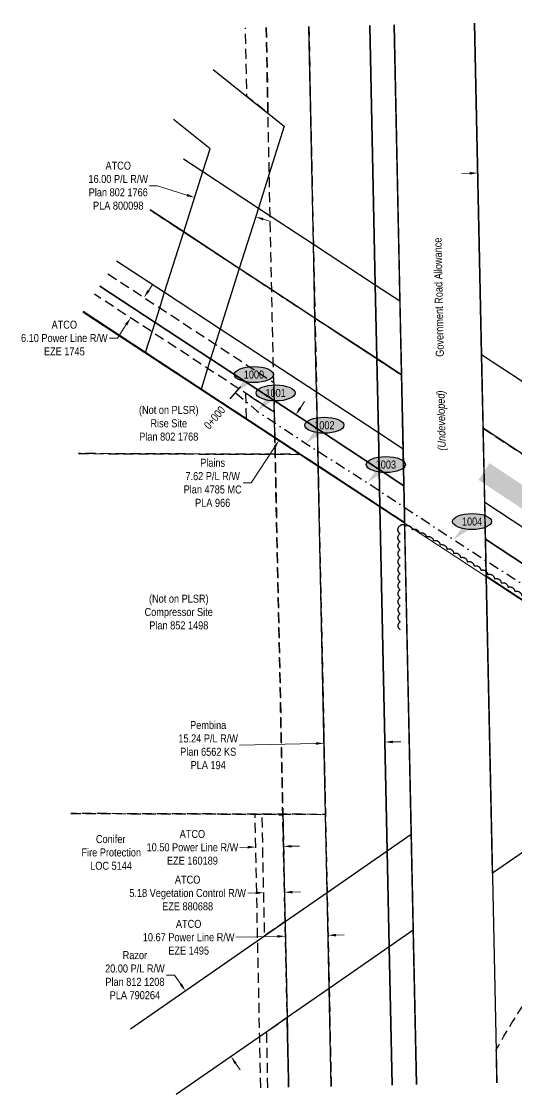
# Model space of a CAD drawing. Extents: x 595131 to 599052, y 6046741 to 6049953.
# Drawn here: x 597248 to 597867, y 6047467 to 6048808 of the extents above; entities that cross this region are included whole.
import ezdxf
from ezdxf.enums import TextEntityAlignment as Align

# ---------------------------------------------------------------- set-up
doc = ezdxf.new("R2010")
doc.units = 0
doc.header["$LTSCALE"] = 5
doc.header["$PDSIZE"] = 0.5
for name, pattern in [('0', [1, 1, 0]), ('DASHDOT', [25.4, 12.7, -6.35, 0, -6.35]), ('foc-ACCESSROAD', [3.75, 2.5, -1.25]), ('foc-FLOWLINE', [3.75, 2.5, -1.25])]:
    doc.linetypes.add(name, pattern=pattern)
doc.layers.get('Defpoints').update_dxf_attribs({"color": 9})
for name, color, linetype in [('AS-PIPE-UG-CLIENT HIGH PRESSURE', 240, 'DASHDOT'), ('AS-ROADS', 254, 'Continuous'), ('C-EZE', 13, 'foc-FLOWLINE'), ('C-RW', 13, 'Continuous'), ('CHAINAGE', 201, 'Continuous'), ('CHAINAGE-T', 201, 'Continuous'), ('F-AR', 190, 'foc-ACCESSROAD'), ('F-EZE', 190, 'foc-FLOWLINE'), ('F-RW', 190, 'Continuous'), ('F-WS', 190, 'foc-ACCESSROAD'), ('L-ROAD-T', 7, 'Continuous'), ('L-SEC', 7, 'Continuous'), ('P-ELEVATION', 7, 'Continuous'), ('T-BUSH', 110, '0')]:
    doc.layers.add(name, color=color, linetype=linetype)
doc.layers.add('AS-TELUS-ATCO PIPELINES', color=7, linetype='foc-TEL', lineweight=9, true_color=0xff9c38)
for name, color, linetype, lineweight in [('C-EZE-T', 13, 'Continuous', 9), ('C-RW-T', 13, 'Continuous', 9), ('F-AR-T', 190, 'Continuous', 9), ('F-RW-T', 190, 'Continuous', 9), ('F-WS-T', 190, 'Continuous', 9), ('T-TEXT', 48, 'Continuous', 18)]:
    doc.layers.add(name, color=color, linetype=linetype, lineweight=lineweight)
doc.styles.add('175L', font='', dxfattribs={"height": 20})
doc.styles.add('80', font='', dxfattribs={"height": 10})
doc.styles.add('80CG', font='', dxfattribs={"height": 10})
doc.styles.add('80L', font='', dxfattribs={"height": 10})
doc.styles.add('80LS', font='', dxfattribs={"height": 10})
doc.styles.add('foc-LtypeFont', font='', dxfattribs={"height": 7.35})
doc.styles.get('175L').set_extended_font_data('Arial Narrow')
doc.styles.get('80').set_extended_font_data('Arial Narrow')
doc.styles.get('80CG').set_extended_font_data('Arial Narrow')
doc.styles.get('80L').set_extended_font_data('Arial Narrow')
doc.styles.get('80LS').set_extended_font_data('Arial Narrow', italic=True)
doc.styles.get('foc-LtypeFont').set_extended_font_data('Arial Narrow')
doc.linetypes.add('foc-TEL', pattern='A,2,-1,["T",foc-LtypeFont,S=0.2,R=0,X=-0.425,Y=-0.75],-1.24,8', length=12.24)
doc.dimstyles.new('Compass 5 000', dxfattribs={"dimscale": 5, "dimtxt": 9, "dimasz": 2, "dimexe": 0.2, "dimexo": 0.0625, "dimgap": 0.5, "dimtad": 0, "dimtih": 1, "dimtoh": 1, "dimzin": 0, "dimdsep": 46, "dimtxsty": '80CG', "dimcen": 0.1, "dimse1": 1, "dimse2": 1, "dimclrd": 256, "dimclrt": 256, "dimaunit": 1, "dimadec": 4, "dimazin": 0, "dimtfac": 0.06, "dimtofl": 0, "dimtmove": 0, "dimatfit": 1, "dimfxl": 0.2, "dimtolj": 1, "dimtzin": 0, "dimlwd": -1, "dimarcsym": 0})

# ---------------------------------------------------------------- blocks, each defined once
blk = doc.blocks.new('*D587')
at = {"layer": 'C-EZE-T', "transparency": 16777216}
for p, q in [((597531, 6047776.6), (597521, 6047776.4)), ((597585.7, 6047777.8), (597595.7, 6047778))]:
    blk.add_line(p, q, dxfattribs=at)
for points in [[(597531, 6047778.3), (597531.1, 6047774.9), (597541, 6047776.8)], [(597585.7, 6047779.4), (597585.8, 6047776.1), (597575.7, 6047777.6)]]:
    blk.add_solid(points, dxfattribs=at)
at = {"layer": 'Defpoints', "color": 0, "transparency": 16777216}
for p in [(597541, 6047776.8), (597541.2, 6047767.1), (597575.9, 6047767.8)]:
    blk.add_point(p, dxfattribs=at)
at = {"layer": 'C-EZE-T', "transparency": 16777216, "insert": (597461.9, 6047776.4), "char_height": 10, "attachment_point": 5, "style": '80CG', "bg_fill": 3, "box_fill_scale": 1.1, "bg_fill_color": 256, "bg_fill_true_color": 13158600, "bg_fill_transparency": 0}
blk.add_mtext('\\A1;ATCO\\P10.50 Power Line R/W\\PEZE 160189', dxfattribs=at)
blk = doc.blocks.new('*D593')
at = {"layer": 'Defpoints', "color": 0, "transparency": 16777216}
for p in [(597479.6, 6048390.1), (597458.6, 6048358.3), (597570.2, 6048285)]:
    blk.add_point(p, dxfattribs=at)
at = {"layer": 'F-RW-T', "transparency": 16777216}
for p, q in [((597596.6, 6048325.3), (597602.1, 6048333.6)), ((597564.7, 6048276.7), (597535.3, 6048231.9)), ((597535.3, 6048231.9), (597525.3, 6048231.9))]:
    blk.add_line(p, q, dxfattribs=at)
for points in [[(597595.2, 6048326.2), (597598, 6048324.3), (597591.1, 6048316.9)], [(597563.4, 6048277.6), (597566.1, 6048275.8), (597570.2, 6048285)]]:
    blk.add_solid(points, dxfattribs=at)
at = {"layer": 'F-RW-T', "transparency": 16777216, "insert": (597487.2, 6048231.9), "char_height": 10, "attachment_point": 5, "style": '80CG'}
blk.add_mtext('\\A1;Plains\\P7.62 P/L R/W\\PPlan 4785 MC\\PPLA 966', dxfattribs=at)
blk = doc.blocks.new('*D594')
at = {"layer": 'C-EZE-T', "transparency": 16777216}
for p, q in [((597406.9, 6048471.9), (597412.3, 6048480.2)), ((597379.2, 6048429.7), (597368.1, 6048412.8)), ((597368.1, 6048412.8), (597358.1, 6048412.8))]:
    blk.add_line(p, q, dxfattribs=at)
for points in [[(597405.5, 6048472.8), (597408.3, 6048471), (597401.4, 6048463.5)], [(597377.8, 6048430.6), (597380.6, 6048428.7), (597384.7, 6048438)]]:
    blk.add_solid(points, dxfattribs=at)
at = {"layer": 'Defpoints', "color": 0, "transparency": 16777216}
for p in [(597397.1, 6048466.4), (597380.3, 6048440.8), (597384.7, 6048438)]:
    blk.add_point(p, dxfattribs=at)
at = {"layer": 'C-EZE-T', "transparency": 16777216, "insert": (597301.8, 6048412.8), "char_height": 10, "attachment_point": 5, "style": '80CG'}
blk.add_mtext('\\A1;ATCO\\P6.10 Power Line R/W\\PEZE 1745', dxfattribs=at)
blk = doc.blocks.new('*D595')
at = {"layer": 'C-EZE-T', "transparency": 16777216}
for p, q in [((597541, 6047719.5), (597531, 6047719.3)), ((597586.9, 6047720.5), (597596.9, 6047720.7))]:
    blk.add_line(p, q, dxfattribs=at)
for points in [[(597541, 6047721.2), (597541.1, 6047717.8), (597551, 6047719.7)], [(597586.9, 6047722.1), (597587, 6047718.8), (597576.9, 6047720.3)]]:
    blk.add_solid(points, dxfattribs=at)
at = {"layer": 'Defpoints', "color": 0, "transparency": 16777216}
for p in [(597550.8, 6047731.7), (597576.7, 6047732.3), (597551, 6047719.7)]:
    blk.add_point(p, dxfattribs=at)
at = {"layer": 'C-EZE-T', "transparency": 16777216, "insert": (597455.9, 6047719.3), "char_height": 10, "attachment_point": 5, "style": '80CG'}
blk.add_mtext('\\A1;ATCO\\P5.18 Vegetation Control R/W\\PEZE 880688', dxfattribs=at)
blk = doc.blocks.new('*D596')
at = {"layer": 'C-EZE-T', "transparency": 16777216}
for p, q in [((597568.1, 6047665.1), (597516.3, 6047664)), ((597641.4, 6047666.7), (597651.4, 6047666.9))]:
    blk.add_line(p, q, dxfattribs=at)
for points in [[(597568.1, 6047666.8), (597568.1, 6047663.5), (597578.1, 6047665.3)], [(597641.4, 6047668.3), (597641.5, 6047665), (597631.4, 6047666.5)]]:
    blk.add_solid(points, dxfattribs=at)
at = {"layer": 'Defpoints', "color": 0, "transparency": 16777216}
for p in [(597577.6, 6047687.3), (597631, 6047688.4), (597578.1, 6047665.3)]:
    blk.add_point(p, dxfattribs=at)
at = {"layer": 'C-EZE-T', "transparency": 16777216, "insert": (597457.2, 6047664), "char_height": 10, "attachment_point": 5, "style": '80CG'}
blk.add_mtext('\\A1;ATCO\\P10.67 Power Line R/W \\PEZE 1495', dxfattribs=at)
blk = doc.blocks.new('*D597')
at = {"layer": 'Defpoints', "color": 0, "transparency": 16777216}
for p in [(597453.1, 6047597.1), (597446.8, 6047592.7), (597503.8, 6047510.6)]:
    blk.add_point(p, dxfattribs=at)
at = {"layer": 'F-RW-T', "transparency": 16777216}
for p, q in [((597439.6, 6047616.6), (597429.6, 6047616.6)), ((597447.4, 6047605.3), (597439.6, 6047616.6)), ((597515.8, 6047506.8), (597521.5, 6047498.5))]:
    blk.add_line(p, q, dxfattribs=at)
for points in [[(597448.8, 6047606.3), (597446, 6047604.4), (597453.1, 6047597.1)], [(597517.1, 6047507.7), (597514.4, 6047505.8), (597510.1, 6047515)]]:
    blk.add_solid(points, dxfattribs=at)
at = {"layer": 'F-RW-T', "transparency": 16777216, "insert": (597390, 6047616.6), "char_height": 10, "attachment_point": 5, "style": '80CG'}
blk.add_mtext('\\A1;Razor\\P20.00 P/L R/W\\PPlan 812 1208\\PPLA 790264', dxfattribs=at)
blk = doc.blocks.new('*D598')
at = {"layer": 'Defpoints', "color": 0, "transparency": 16777216}
for p in [(597626.3, 6047906.4), (597634.1, 6047537.6), (597710.3, 6047539.2)]:
    blk.add_point(p, dxfattribs=at)
at = {"layer": 'F-RW-T', "transparency": 16777216}
for p, q in [((597616.3, 6047906.1), (597520.7, 6047904.1)), ((597712.5, 6047908.2), (597722.5, 6047908.4))]:
    blk.add_line(p, q, dxfattribs=at)
for points in [[(597616.3, 6047907.8), (597616.4, 6047904.5), (597626.3, 6047906.4)], [(597712.4, 6047909.8), (597712.5, 6047906.5), (597702.5, 6047908)]]:
    blk.add_solid(points, dxfattribs=at)
at = {"layer": 'F-RW-T', "transparency": 16777216, "insert": (597481.6, 6047904.1), "char_height": 10, "attachment_point": 5, "style": '80CG'}
blk.add_mtext('\\A1;Pembina\\P15.24 P/L R/W\\PPlan 6562 KS\\PPLA 194', dxfattribs=at)
blk = doc.blocks.new('*D604')
at = {"layer": 'Defpoints', "color": 0, "transparency": 16777216}
for p in [(597918.4, 6048621.1), (597819, 6048595.3), (597918.9, 6048597.4)]:
    blk.add_point(p, dxfattribs=at)
at = {"layer": 'F-RW-T', "transparency": 16777216}
for p, q in [((597928.4, 6048621.3), (598258.9, 6048628.3)), ((597808.5, 6048618.8), (597798.5, 6048618.6))]:
    blk.add_line(p, q, dxfattribs=at)
for points in [[(597808.5, 6048620.4), (597808.5, 6048617.1), (597818.5, 6048619)], [(597928.4, 6048623), (597928.5, 6048619.6), (597918.4, 6048621.1)]]:
    blk.add_solid(points, dxfattribs=at)
at = {"layer": 'F-RW-T', "transparency": 16777216, "insert": (598298.4, 6048628.3), "char_height": 10, "attachment_point": 5, "style": '80CG'}
blk.add_mtext('\\A1;Razor\\P20.00 P/L R/W\\PPlan 812 1208\\PPLA 790264', dxfattribs=at)
blk = doc.blocks.new('*U610')
at = {"layer": 'P-ELEVATION'}
h = blk.add_hatch(color=111, dxfattribs=at)
h.dxf.hatch_style = 1
edge = h.paths.add_edge_path()
edge.add_ellipse((0, 0), major_axis=(-24.4, 0), ratio=0.410256, start_angle=0, end_angle=360)
at = {"layer": 'P-ELEVATION', "color": 7, "flags": 128}
blk.add_lwpolyline([(0, 0, 12.5, 0, 0), (-23.1, -22.7, 0, 0, 0)], format="xyseb", dxfattribs=at)
at = {"layer": 'P-ELEVATION', "color": 7}
blk.add_ellipse((0, 0), major_axis=(-24.4, 0), ratio=0.410256, dxfattribs=at)
at = {"layer": 'P-ELEVATION', "style": '80'}
blk.add_attdef('ELEVATION', text='', height=10, dxfattribs=at).set_placement((0, 0), align=Align.MIDDLE_CENTER)
blk = doc.blocks.new('*D623')
at = {"layer": 'C-RW-T', "transparency": 16777216}
for p, q in [((597418.2, 6048603.2), (597408.2, 6048603.2)), ((597455.1, 6048591.5), (597418.2, 6048603.2)), ((597550.4, 6048561.3), (597560, 6048558.3))]:
    blk.add_line(p, q, dxfattribs=at)
for points in [[(597455.6, 6048593.1), (597454.6, 6048589.9), (597464.7, 6048588.5)], [(597550.9, 6048562.9), (597549.9, 6048559.7), (597540.9, 6048564.3)]]:
    blk.add_solid(points, dxfattribs=at)
at = {"layer": 'Defpoints', "color": 0, "transparency": 16777216}
for p in [(597464.7, 6048588.5), (597459.6, 6048572.5), (597535.8, 6048548.4)]:
    blk.add_point(p, dxfattribs=at)
at = {"layer": 'C-RW-T', "transparency": 16777216, "insert": (597369.2, 6048603.2), "char_height": 10, "attachment_point": 5, "style": '80CG'}
blk.add_mtext('\\A1;ATCO\\P16.00 P/L R/W\\PPlan 802 1766\\PPLA 800098', dxfattribs=at)

msp = doc.modelspace()

# ---------------------------------------------------------------- linework, layer by layer
at = {"layer": 'AS-ROADS', "const_width": 24.989, "flags": 128}
msp.add_lwpolyline([(597826.381, 6048245.962), (598302.141, 6047931.628), (598358.801, 6047909.618), (598421.411, 6047889.168), (598490.091, 6047874.918), (598547.281, 6047867.833), (599039.544, 6047825.329)], dxfattribs=at)
at = {"layer": 'C-EZE', "flags": 128}
for points in [[(597554.077, 6048800.822), (597556.341, 6048693.818), (597529.977, 6048714.833), (597528.173, 6048800.275)], [(597582.102, 6047476.507), (597580.259, 6047563.67), (597579.51, 6047599.011), (597577.718, 6047683.563), (597576.97, 6047718.898), (597574.894, 6047816.895), (597565.688, 6048251.891), (597564.918, 6048288.517), (597564.242, 6048320.304), (597563.936, 6048334.754), (597563.735, 6048344.279), (597563.462, 6048357.282), (597562.961, 6048380.908), (597561.778, 6048436.66), (597561.004, 6048473.278), (597559.825, 6048529.047), (597559.05, 6048565.677), (597557.941, 6048618.13), (597556.341, 6048693.818), (597554.077, 6048800.822)], [(597607.389, 6048801.948), (597613.141, 6048530.174), (597615.094, 6048437.779), (597617.053, 6048345.403), (597618.029, 6048299.251), (597619.006, 6048253.014), (597628.221, 6047817.584), (597630.285, 6047720.028), (597632.823, 6047600.141), (597635.416, 6047477.635)], [(597356.359, 6048493.035), (597420.992, 6048450.668), (597490.449, 6048405.142), (597563.462, 6048357.282), (597563.735, 6048344.279), (597563.936, 6048334.754), (597564.242, 6048320.304), (597480.881, 6048374.948), (597411.422, 6048420.473), (597339.624, 6048467.537)], [(597547.372, 6047475.771), (597546.019, 6047539.916), (597543.491, 6047659.818), (597540.156, 6047817.894), (597548.957, 6047817.861), (597574.89, 6047817.113), (597576.97, 6047718.898), (597577.718, 6047683.563), (597579.51, 6047599.011), (597580.259, 6047563.67), (597582.102, 6047476.507)], [(597556.197, 6047475.958), (597554.716, 6047545.949), (597580.259, 6047563.67), (597582.102, 6047476.507)]]:
    msp.add_lwpolyline(points, dxfattribs=at)
at = {"layer": 'C-EZE', "linetype": '0', "flags": 128}
msp.add_lwpolyline([(597408.909, 6048573.098), (597451.026, 6048545.455), (597520.469, 6048499.882), (597561.004, 6048473.278), (597615.094, 6048437.779), (597692.349, 6048387.076), (597723.254, 6048366.796), (597725.209, 6048274.419), (597726.185, 6048228.265), (597727.165, 6048182.028), (597696.259, 6048202.311), (597619.006, 6048253.014), (597596.972, 6048267.475), (597564.918, 6048288.517), (597472.676, 6048349.058), (597403.233, 6048394.635), (597325.371, 6048445.822)], dxfattribs=at)
at = {"layer": 'C-EZE', "flags": 128}
for points in [[(597564.242, 6048320.304), (597564.918, 6048288.517), (597529.424, 6048311.813), (597528.757, 6048343.565), (597564.242, 6048320.304)], [(597574.894, 6047816.895), (597576.97, 6047718.898), (597577.718, 6047683.563), (597552.174, 6047665.842), (597548.957, 6047817.861), (597574.894, 6047816.895)]]:
    msp.add_lwpolyline(points, close=True, dxfattribs=at)
at = {"layer": 'C-RW', "flags": 128}
for points in [[(597488.011, 6048748.282), (597529.977, 6048714.833), (597556.341, 6048693.818), (597576.765, 6048677.539), (597557.941, 6048618.13), (597544.371, 6048575.309), (597520.469, 6048499.882), (597496.575, 6048424.477), (597490.449, 6048405.142), (597484.639, 6048386.801), (597480.881, 6048374.948), (597472.676, 6048349.058), (597403.233, 6048394.635), (597411.422, 6048420.473), (597415.197, 6048432.381), (597420.992, 6048450.668), (597427.134, 6048470.047), (597451.026, 6048545.455), (597474.933, 6048620.886), (597483.929, 6048649.279), (597438.171, 6048685.751)], [(597367.12, 6048509.431), (597427.134, 6048470.047), (597496.575, 6048424.477), (597562.961, 6048380.908), (597617.053, 6048345.403), (597694.289, 6048294.698), (597725.209, 6048274.419), (597726.185, 6048228.265), (597695.263, 6048248.562), (597618.029, 6048299.251), (597563.936, 6048334.754), (597484.639, 6048386.801), (597415.197, 6048432.381), (597346.25, 6048477.633)], [(597929.569, 6048094.74), (597828.167, 6048161.385), (597827.189, 6048207.539), (597928.59, 6048140.927)]]:
    msp.add_lwpolyline(points, dxfattribs=at)
at = {"layer": 'CHAINAGE'}
msp.add_line((597509.269, 6048336.855), (597522.213, 6048352.091), dxfattribs=at)
at = {"layer": 'F-AR', "flags": 128}
for points in [[(597325.371, 6048445.822), (597403.233, 6048394.635), (597472.676, 6048349.058), (597564.918, 6048288.517), (597565.688, 6048251.891), (597574.894, 6047816.895), (597576.97, 6047718.898), (597577.718, 6047683.563), (597579.51, 6047599.011), (597580.259, 6047563.67), (597582.102, 6047476.507)], [(597842.547, 6047482.021), (597841.671, 6047523.38), (597844.812, 6047529.063), (597848.004, 6047534.713), (597851.239, 6047540.34), (597854.528, 6047545.939), (597857.861, 6047551.51), (597861.245, 6047557.05), (597864.673, 6047562.562), (597868.152, 6047568.043), (597871.677, 6047573.497), (597875.245, 6047578.915), (597878.864, 6047584.306), (597882.529, 6047589.665), (597886.238, 6047594.993), (597889.992, 6047600.289), (597893.793, 6047605.551), (597897.638, 6047610.781), (597901.528, 6047615.977), (597905.464, 6047621.141), (597909.443, 6047626.27), (597913.466, 6047631.363), (597917.534, 6047636.423), (597921.644, 6047641.45), (597925.796, 6047646.439), (597929.992, 6047651.39), (597934.23, 6047656.308), (597938.541, 6047661.19), (597942.834, 6047666.03), (597947.198, 6047670.838), (597951.601, 6047675.605), (597956.049, 6047680.335), (597960.534, 6047685.026), (597965.058, 6047689.682), (597969.626, 6047694.295), (597974.234, 6047698.867), (597978.876, 6047703.406), (597983.561, 6047707.897), (597988.284, 6047712.352), (597993.044, 6047716.765), (597997.842, 6047721.14), (598002.678, 6047725.471), (598007.551, 6047729.762), (598012.46, 6047734.009), (598017.403, 6047738.214), (598022.387, 6047742.376), (598027.403, 6047746.494), (598032.455, 6047750.571), (598037.542, 6047754.604), (598042.665, 6047758.59), (598047.82, 6047762.534), (598053.01, 6047766.435), (598058.232, 6047770.291), (598063.488, 6047774.1), (598068.777, 6047777.868), (598074.095, 6047781.585), (598079.451, 6047785.256), (598084.832, 6047788.885), (598090.522, 6047792.47), (598095.693, 6047795.998), (598101.166, 6047799.485), (598179.754, 6047847.36), (598209.214, 6047865.308), (598229.644, 6047851.884), (598325.078, 6047789.162), (598334.334, 6047783.085), (598346.902, 6047774.831), (598348.728, 6047773.63), (598270.063, 6047725.686), (598232.796, 6047702.973), (598197.495, 6047681.473), (598192.982, 6047678.792), (598188.496, 6047676.068), (598183.819, 6047673.301), (598179.592, 6047670.508), (598175.203, 6047667.327), (598170.793, 6047664.738), (598166.422, 6047661.881), (598162.085, 6047658.928), (598157.769, 6047655.939), (598153.481, 6047652.915), (598149.221, 6047649.848), (598144.986, 6047646.746), (598140.78, 6047643.608), (598136.597, 6047640.435), (598132.446, 6047637.228), (598128.323, 6047633.981), (598124.227, 6047630.698), (598120.159, 6047627.38), (598116.12, 6047624.028), (598112.111, 6047620.643), (598108.134, 6047617.22), (598104.185, 6047613.761), (598100.26, 6047610.339), (598096.375, 6047606.748), (598094.894, 6047605.381), (598092.518, 6047603.191), (598088.69, 6047599.599), (598084.895, 6047595.975), (598081.131, 6047592.315), (598077.397, 6047588.628), (598073.698, 6047584.905), (598070.03, 6047581.151), (598066.397, 6047577.361), (598062.797, 6047573.547), (598059.227, 6047569.698), (598055.692, 6047565.817), (598052.19, 6047561.908), (598048.722, 6047557.968), (598045.293, 6047553.996), (598041.893, 6047549.995), (598038.532, 6047545.968), (598035.203, 6047541.908), (598031.911, 6047537.82), (598028.654, 6047533.705), (598025.433, 6047529.561), (598022.249, 6047525.39), (598019.1, 6047521.191), (598015.987, 6047516.967), (598012.912, 6047512.712), (598009.875, 6047508.432), (598006.874, 6047504.125), (598003.909, 6047499.793), (598000.984, 6047495.436), (597998.096, 6047491.055), (597995.249, 6047486.647), (597994.353, 6047485.235)]]:
    msp.add_lwpolyline(points, dxfattribs=at)
at = {"layer": 'F-EZE'}
msp.add_lwpolyline([(597930.545, 6048048.478), (597829.147, 6048115.133), (597828.167, 6048161.385), (597827.189, 6048207.539), (597825.232, 6048300.002), (597926.631, 6048233.354)], dxfattribs=at)
at = {"layer": 'F-RW', "flags": 128}
for points in [[(597711.551, 6047479.247), (597707.888, 6047652.23), (597705.352, 6047772.119), (597696.259, 6048202.311), (597695.263, 6048248.562), (597694.289, 6048294.698), (597692.349, 6048387.076), (597690.375, 6048479.47), (597683.518, 6048803.555)], [(597683.518, 6048803.555), (597690.375, 6048479.47), (597692.349, 6048387.076), (597694.289, 6048294.698), (597695.263, 6048248.562), (597696.259, 6048202.311), (597705.352, 6047772.119), (597707.888, 6047652.23), (597711.551, 6047479.247)], [(597713.998, 6048804.199), (597721.301, 6048459.188), (597723.256, 6048366.796), (597725.211, 6048274.419), (597726.187, 6048228.265), (597727.167, 6048182.028), (597735.401, 6047792.96), (597737.938, 6047673.062), (597742.026, 6047479.893)], [(597914.462, 6048808.432), (597924.678, 6048325.789), (597926.631, 6048233.354), (597928.59, 6048140.927), (597929.569, 6048094.74), (597930.545, 6048048.478), (597935.545, 6047812.204), (597836.997, 6047744.236), (597829.147, 6048115.133), (597828.167, 6048161.385), (597827.191, 6048207.539), (597825.234, 6048300.002), (597823.277, 6048392.441), (597814.517, 6048806.322)], [(597635.416, 6047477.635), (597632.823, 6047600.141), (597630.285, 6047720.028), (597628.221, 6047817.584), (597619.006, 6048253.014), (597618.029, 6048299.251), (597617.053, 6048345.403), (597615.094, 6048437.779), (597613.141, 6048530.174), (597607.389, 6048801.948)], [(597450.71, 6048636.784), (597474.933, 6048620.886), (597544.371, 6048575.309), (597559.05, 6048565.677), (597613.141, 6048530.174), (597690.375, 6048479.47), (597721.298, 6048459.188), (597723.254, 6048366.796), (597692.349, 6048387.076), (597615.094, 6048437.779), (597561.004, 6048473.278), (597520.469, 6048499.882), (597451.026, 6048545.455), (597408.909, 6048573.098)], [(597346.25, 6048477.633), (597415.197, 6048432.381), (597484.639, 6048386.801), (597563.936, 6048334.754), (597618.029, 6048299.251), (597695.263, 6048248.562), (597726.185, 6048228.265), (597727.165, 6048182.028), (597696.259, 6048202.311), (597619.006, 6048253.014), (597596.972, 6048267.475), (597564.918, 6048288.517), (597472.676, 6048349.058), (597403.233, 6048394.635), (597325.371, 6048445.822)], [(597926.631, 6048233.354), (597825.232, 6048300.002), (597823.277, 6048392.441), (597924.678, 6048325.789)], [(597930.545, 6048048.478), (597829.147, 6048115.133), (597828.167, 6048161.385), (597929.569, 6048094.74)], [(597384.66, 6047549.622), (597552.174, 6047665.842), (597577.718, 6047683.563), (597630.285, 6047720.028), (597705.352, 6047772.119), (597735.401, 6047792.96), (597737.938, 6047673.062), (597707.888, 6047652.23), (597632.823, 6047600.141), (597580.259, 6047563.67), (597554.716, 6047545.949), (597441.632, 6047467.499)]]:
    msp.add_lwpolyline(points, dxfattribs=at)
at = {"layer": 'F-WS'}
for p, q in [((597325.334, 6048445.766), (597596.972, 6048267.475)), ((597309.767, 6047818.7), (597628.221, 6047817.583))]:
    msp.add_line(p, q, dxfattribs=at)
at = {"layer": 'F-WS', "flags": 128}
for points in [[(597325.334, 6048445.766), (597596.972, 6048267.475), (597319.713, 6048268.451)], [(597319.713, 6048268.451), (597596.976, 6048267.478), (597619.006, 6048253.014), (597628.221, 6047817.584), (597309.767, 6047818.7)]]:
    msp.add_lwpolyline(points, dxfattribs=at)
at = {"layer": 'L-SEC'}
for points in [[(597742.026, 6047479.893), (597714.001, 6048804.199)], [(597814.521, 6048806.322), (597842.549, 6047482.021)]]:
    msp.add_lwpolyline(points, dxfattribs=at)
at = {"layer": 'T-BUSH', "flags": 128}
msp.add_lwpolyline([(597721.675, 6048048.331, -0.52056705), (597721.65, 6048058.326, -0.52056705), (597721.625, 6048068.322, -0.52056705), (597721.6, 6048078.317, -0.52056705), (597721.575, 6048088.313, -0.52056705), (597721.55, 6048098.308, -0.52056705), (597721.525, 6048108.304, -0.52056705), (597721.5, 6048118.3, -0.52056705), (597721.475, 6048128.295, -0.52056705), (597721.449, 6048138.291, -0.52056705), (597721.424, 6048148.286, -0.52056705), (597721.399, 6048158.282, -0.52056705), (597721.374, 6048168.277, -0.52056705), (597721.349, 6048178.273, -0.52056705), (597727.567, 6048178.044, -0.52056705), (597736.447, 6048173.455, -0.52056705), (597745.327, 6048168.866, -0.52056705), (597754.206, 6048164.276, -0.52056705), (597762.979, 6048159.499, -0.52056705), (597771.463, 6048154.213, -0.52056705), (597779.947, 6048148.928, -0.52056705), (597788.431, 6048143.642, -0.52056705), (597796.915, 6048138.357, -0.52056705), (597805.398, 6048133.072, -0.52056705), (597813.882, 6048127.786, -0.52056705), (597822.366, 6048122.501, -0.52056705), (597830.85, 6048117.215, -0.52056705), (597839.334, 6048111.93, -0.52056705), (597847.818, 6048106.645, -0.52056705), (597856.302, 6048101.359, -0.52056705), (597864.786, 6048096.074, -0.52056705), (597873.27, 6048090.788, -0.52056705), (597881.754, 6048085.503, -0.52056705), (597890.238, 6048080.218, -0.52056705), (597898.721, 6048074.932, -0.52056705), (597907.205, 6048069.647, -0.52056705), (597915.689, 6048064.361, -0.52056705), (597917.737, 6048055.411, -0.52056705), (597917.955, 6048045.418, -0.52056705), (597918.172, 6048035.424, -0.52056705), (597918.39, 6048025.431, -0.52056705), (597918.607, 6048015.438, -0.52056705), (597918.824, 6048005.445, -0.52056705), (597919.042, 6047995.451, -0.52056705), (597919.259, 6047985.458, -0.52056705), (597919.477, 6047975.465, -0.52056705), (597919.694, 6047965.472, -0.52056705), (597919.911, 6047955.478, -0.52056705), (597920.129, 6047945.485, -0.52056705), (597920.346, 6047935.492, -0.52056705), (597920.563, 6047925.499, -0.52056705), (597920.781, 6047915.505, -0.52056705), (597920.998, 6047905.512, -0.52056705), (597921.298, 6047891.733, -0.52056705)], format="xyb", dxfattribs=at)

# ---------------------------------------------------------------- block references
at = {"layer": 'P-ELEVATION', "color": 3, "xscale": 0.99956052, "yscale": 0.99956052, "zscale": 0.99956052}
for p, values in [((597538.793, 6048367.193), {'ELEVATION': '1000'}), ((597565.883, 6048344.178), {'ELEVATION': '1001'}), ((597626.823, 6048303.848), {'ELEVATION': '1002'}), ((597703.618, 6048254.723), {'ELEVATION': '1003'}), ((597811.443, 6048183.558), {'ELEVATION': '1004'})]:
    msp.add_blockref('*U610', p, dxfattribs=at).add_auto_attribs(values)

# ---------------------------------------------------------------- texts
at = {"layer": 'F-WS-T', "insert": (597401.765, 6048092.133), "char_height": 9.99561, "attachment_point": 1, "style": '175L'}
msp.add_mtext_dynamic_manual_height_columns('\\pi5.90348;(Not on PLSR)\\P\\pi0.32271;Compressor Site\\P\\pi6.20348;Plan 852 1498', width=84.87169, gutter_width=500, heights=[0], dxfattribs=at)
at = {"layer": 'L-ROAD-T', "style": '80L'}
msp.add_text('Government Road Allowance', height=10, rotation=91.142191, dxfattribs=at).set_placement((597769.7, 6048463.856), align=Align.MIDDLE_CENTER)
at = {"layer": 'T-TEXT', "style": '80LS'}
msp.add_text('(Undeveloped)', height=10, rotation=91.142191, dxfattribs=at).set_placement((597772.773, 6048309.699), align=Align.MIDDLE_CENTER)

# ---------------------------------------------------------------- dimensions: what is measured, and where the dimension line sits
at = {"layer": 'C-EZE-T', "color": 5}
dim = msp.add_linear_dim(base=(597384.661, 6048438.015), p1=(597397.063, 6048466.354), p2=(597380.343, 6048440.846), angle=236.75521, text='ATCO\\P6.10 Power Line R/W\\PEZE 1745', dimstyle='Compass 5 000', dxfattribs=at)
dim.commit()
dim.dimension.update_dxf_attribs({"geometry": '*D594', "text_midpoint": (597301.767, 6048412.797), "dimtype": 161})
at = {"layer": 'C-RW-T'}
dim = msp.add_linear_dim(base=(597464.661, 6048588.476), p1=(597535.833, 6048548.365), p2=(597459.605, 6048572.524), angle=162.414945, text='ATCO\\P16.00 P/L R/W\\PPlan 802 1766\\PPLA 800098', dimstyle='Compass 5 000', dxfattribs=at)
dim.commit()
dim.dimension.update_dxf_attribs({"geometry": '*D623', "text_midpoint": (597369.159, 6048603.187), "dimtype": 161})
at = {"layer": 'F-RW-T', "color": 5}
for base, p1, p2, angle, picture, middle in [((597918.427, 6048621.098), (597818.987, 6048595.306), (597918.928, 6048597.421), 1.21255, '*D604', (598298.427, 6048628.305)), ((597453.101, 6047597.106), (597503.754, 6047510.595), (597446.777, 6047592.718), 124.752768, '*D597', (597390.031, 6047616.608))]:
    dim = msp.add_linear_dim(base=base, p1=p1, p2=p2, angle=angle, text='Razor\\P20.00 P/L R/W\\PPlan 812 1208\\PPLA 790264', dimstyle='Compass 5 000', dxfattribs=at)
    dim.commit()
    dim.dimension.update_dxf_attribs({"geometry": picture, "text_midpoint": middle, "dimtype": 161})

# ---------------------------------------------------------------- next in the draw order: texts
at = {"layer": 'CHAINAGE-T', "insert": (597485.784, 6048316.594), "char_height": 9.9956, "width": 31.69589, "attachment_point": 2, "rotation": 49.649587, "style": '80L', "bg_fill": 3, "box_fill_scale": 1.1, "bg_fill_color": 256, "bg_fill_transparency": 0}
msp.add_mtext('0+000', dxfattribs=at)

# ---------------------------------------------------------------- next in the draw order: dimensions: what is measured, and where the dimension line sits
at = {"layer": 'C-EZE-T', "color": 5}
dim = msp.add_linear_dim(base=(597541.023, 6047776.82), p1=(597575.934, 6047767.807), p2=(597541.228, 6047767.075), angle=181.208384, text='ATCO\\P10.50 Power Line R/W\\PEZE 160189', dimstyle='Compass 5 000', override={"dimtfill": 1}, dxfattribs=at)
dim.commit()
dim.dimension.update_dxf_attribs({"geometry": '*D587', "text_midpoint": (597461.887, 6047776.399), "dimtype": 161})

# ---------------------------------------------------------------- next in the draw order: linework, layer by layer
at = {"layer": 'AS-PIPE-UG-CLIENT HIGH PRESSURE', "ltscale": 0.2, "flags": 128}
msp.add_lwpolyline([(597515.741, 6048344.473), (597542.831, 6048321.458), (597603.771, 6048281.128), (597680.566, 6048232.003), (597788.391, 6048160.838), (597890.736, 6048094.768), (597964.471, 6048045.703), (598025.966, 6048004.503), (598130.231, 6047935.833), (598219.786, 6047876.743), (598274.686, 6047841.143), (598322.561, 6047808.233), (598411.736, 6047748.788), (598461.771, 6047735.258), (598489.861, 6047728.293), (598521.661, 6047720.103), (598568.156, 6047692.238), (598616.386, 6047660.093), (598669.051, 6047625.338)], dxfattribs=at)
at = {"layer": 'AS-TELUS-ATCO PIPELINES', "flags": 128}
msp.add_lwpolyline([(597325.049, 6048445.332), (598325.078, 6047789.162), (599027.933, 6047725.081)], dxfattribs=at)

# ---------------------------------------------------------------- next in the draw order: texts
at = {"layer": 'F-WS-T', "insert": (597394.704, 6048327.984), "char_height": 9.99561, "attachment_point": 1, "style": '175L'}
msp.add_mtext_dynamic_manual_height_columns('\\pi0.3943;(Not on PLSR)\\P\\pi14.70588;Rise Site\\P\\pi0.69431;Plan 802 1768', width=73.85334, gutter_width=500, heights=[0], dxfattribs=at)

# ---------------------------------------------------------------- next in the draw order: dimensions: what is measured, and where the dimension line sits
at = {"layer": 'C-EZE-T', "color": 5}
dim = msp.add_aligned_dim(p1=(597576.686, 6047732.281), p2=(597550.78, 6047731.733), distance=12.022, text='ATCO\\P5.18 Vegetation Control R/W\\PEZE 880688', dimstyle='Compass 5 000', dxfattribs=at)
dim.commit()
dim.dimension.update_dxf_attribs({"geometry": '*D595', "text_midpoint": (597455.906, 6047719.291)})
dim = msp.add_linear_dim(base=(597578.104, 6047665.339), p1=(597630.954, 6047688.417), p2=(597577.639, 6047687.287), angle=181.213617, text='ATCO\\P10.67 Power Line R/W \\PEZE 1495', dimstyle='Compass 5 000', dxfattribs=at)
dim.commit()
dim.dimension.update_dxf_attribs({"geometry": '*D596', "text_midpoint": (597457.193, 6047664.03), "dimtype": 161})
at = {"layer": 'F-RW-T', "color": 5}
for base, p1, p2, angle, text, picture, middle in [((597570.234, 6048285.029), (597479.551, 6048390.14), (597458.636, 6048358.273), 236.722458, 'Plains\\P7.62 P/L R/W\\PPlan 4785 MC\\PPLA 966', '*D593', (597487.227, 6048231.874)), ((597626.341, 6047906.359), (597710.281, 6047539.227), (597634.147, 6047537.616), 181.212659, 'Pembina\\P15.24 P/L R/W\\PPlan 6562 KS\\PPLA 194', '*D598', (597481.569, 6047904.122))]:
    dim = msp.add_linear_dim(base=base, p1=p1, p2=p2, angle=angle, text=text, dimstyle='Compass 5 000', dxfattribs=at)
    dim.commit()
    dim.dimension.update_dxf_attribs({"geometry": picture, "text_midpoint": middle, "dimtype": 161})

# ---------------------------------------------------------------- next in the draw order: texts
at = {"layer": 'F-AR-T', "insert": (597322.704, 6047791.743), "char_height": 9.99561, "attachment_point": 1, "rotation": 359.952517, "style": '175L', "bg_fill": 3, "box_fill_scale": 1.15, "bg_fill_color": 256, "bg_fill_true_color": 256, "bg_fill_transparency": 0}
msp.add_mtext_dynamic_manual_height_columns('\\pi18.61958;Conifer \\P\\pi0.53067;Fire Protection\\P\\pi11.4706;LOC 5144', width=73.75788, gutter_width=500, heights=[0], dxfattribs=at)

doc.saveas('drawing.dxf')
